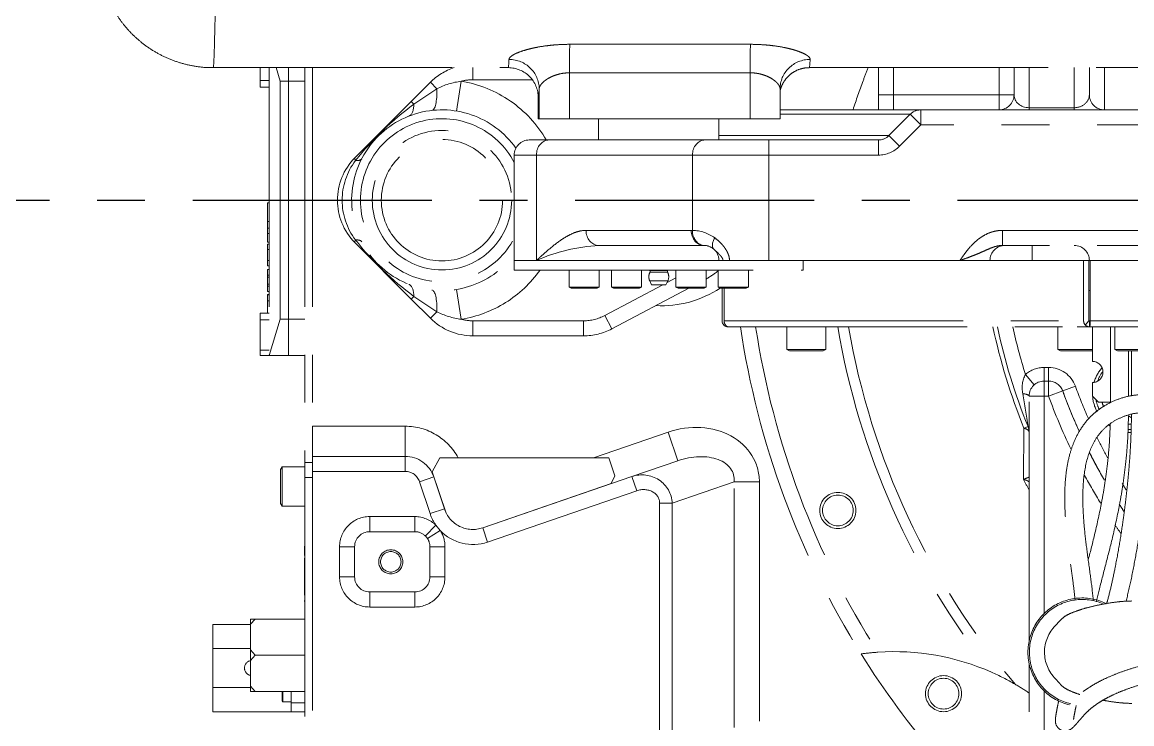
# Model space of a CAD drawing. Extents: x -2384 to 29887, y -2542 to 22350.
# Drawn here: x 1338 to 1706.5, y 4675.7 to 4908.6 of the extents above; entities that cross this region are included whole.
import ezdxf

# ---------------------------------------------------------------- set-up
doc = ezdxf.new("R2010")
doc.units = 0
doc.header["$LTSCALE"] = 63.5
doc.header["$MEASUREMENT"] = 0
doc.linetypes.add('CENTER', pattern=[2, 1.25, -0.25, 0.25, -0.25])
doc.linetypes.add('PHANTOM', pattern=[2.5, 1.25, -0.25, 0.25, -0.25, 0.25, -0.25])
doc.layers.get('0').update_dxf_attribs({"linetype": 'CONTINUOUS'})
doc.layers.add('2', color=2, linetype='CENTER')
doc.layers.add('4', color=6, linetype='PHANTOM')

# ---------------------------------------------------------------- blocks, each defined once
blk = doc.blocks.new('165F-TOP')
at = {"lineweight": 0}
for p, q in [((-337.57, 51.75), (-277.57, 51.75)), ((-455.99, 44), (-358, 44)), ((-440.4, 44), (-440.4, 39.74)), ((-437.4, 44), (-437.4, -51.5)), ((-433.7, 39.5), (-435.09, 44)), ((-431, 39.5), (-431, 44)), ((-431, 44), (-431, 39.5)), ((-425.6, 44), (-425.6, -87)), ((-423, 44), (-423, -75)), ((-369.72, 44), (-369.72, 40)), ((-277.63, 42.29), (-337.63, 42.29)), ((-337.63, 42.29), (-337.63, 27)), ((-277.63, 27), (-277.63, 42.29)), ((-258, 44), (-45.51, 44)), ((-235, 35), (-235, 44)), ((-230, 44), (-230, 35)), ((-195, 35), (-195, 44)), ((-190, 35), (-190, 44)), ((-185, 44), (-185, 30.71)), ((-170, 30.71), (-170, 44)), ((-165, 44), (-165, 35)), ((-160, 44), (-160, 30)), ((-440.4, 39.74), (-440.4, 37.5)), ((-440.4, 39.74), (-437.4, 39.74)), ((-440.4, 37.5), (-437.4, 37.5)), ((-431, 39.5), (-433.7, 39.5)), ((-433.7, 39.5), (-433.7, -39.5)), ((-431, -39.5), (-431, 39.5)), ((-425.6, 39.5), (-431, 39.5)), ((-431, -39.5), (-431, 39.5)), ((-390.22, 32.78), (-383.86, 39.14)), ((-389.34, 31.9), (-381.7, 36.99)), ((-383.86, 39.14), (-381.7, 36.99)), ((-375.21, 29.61), (-373.61, 39.49)), ((-350, 40), (-369.72, 40)), ((-347.72, 27), (-347.72, 36.93)), ((-267.72, 36.93), (-267.72, 27)), ((-348, 34.01), (-348, 27)), ((-348, 34), (-348, 27)), ((-235, 35), (-230, 35)), ((-235, 30), (-235, 35)), ((-230, 35), (-195, 35)), ((-230, 35), (-230, 30)), ((-190, 35), (-195, 35)), ((-195, 35), (-195, 30)), ((-408.86, 14.14), (-390.22, 32.78)), ((-390.22, 32.78), (-389.34, 31.9)), ((-267.72, 30), (-220.93, 30)), ((-220.93, 25), (-220.93, 30)), ((-220.93, 30), (-51.25, 30)), ((-185, 30.71), (-170, 30.71)), ((-185, 30.71), (-185, 30)), ((-170, 30.71), (-170, 30)), ((-348, 27), (-347.72, 27)), ((-348, 27), (-348, 27)), ((-347.72, 27), (-337.63, 27)), ((-337.63, 27), (-277.63, 27)), ((-328, 27), (-328, 20)), ((-288, 20), (-288, 27)), ((-277.63, 27), (-267.72, 27)), ((-224.46, 28.54), (-267.72, 28.54)), ((-231.54, 21.46), (-224.46, 28.54)), ((-220.93, 25), (-224.46, 28.54)), ((-220.93, 25), (-228, 17.93)), ((-51.25, 25), (-220.93, 25)), ((-344.4, 20), (-351, 20)), ((-344.4, 20), (-292.59, 20)), ((-292.59, 20), (-271.42, 20)), ((-288, 21.46), (-231.54, 21.46)), ((-271.42, 15), (-271.42, 20)), ((-271.42, 20), (-235.07, 20)), ((-235.07, 15), (-235.07, 20)), ((-228, 17.93), (-231.54, 21.46)), ((-356, 15), (-356, -20)), ((-356, 15), (-348.64, 15)), ((-348.64, -20), (-348.64, 15)), ((-296.82, 15), (-348.64, 15)), ((-296.82, -10.01), (-296.82, 15)), ((-271.42, 15), (-296.82, 15)), ((-271.42, 15), (-271.42, -20)), ((-235.07, 15), (-271.42, 15)), ((-437.9, -0.82), (-437.9, -7.09)), ((-437.9, -0.82), (-437.4, -0.82)), ((-437.9, -7.09), (-437.9, -9.24)), ((-437.9, -7.09), (-437.4, -7.09)), ((-437.9, -9.24), (-437.9, -11.09)), ((-437.9, -9.24), (-437.4, -9.24)), ((-332.15, -10), (-297.23, -10)), ((-193.86, -10), (-193.86, -15)), ((-193.86, -10), (-51.25, -10)), ((-437.9, -11.09), (-437.9, -13.94)), ((-437.9, -11.09), (-437.4, -11.09)), ((-437.9, -13.94), (-437.4, -13.94)), ((-437.9, -16.37), (-437.9, -14.58)), ((-437.9, -14.58), (-437.4, -14.58)), ((-390.22, -32.78), (-408.86, -14.14)), ((-437.9, -19.96), (-437.9, -16.37)), ((-437.9, -16.37), (-437.4, -16.37)), ((-293, -15), (-327.91, -15)), ((-51.25, -15), (-193.86, -15)), ((-184, -15), (-184, -20)), ((-437.9, -21.75), (-437.9, -19.96)), ((-437.9, -19.96), (-437.4, -19.96)), ((-437.9, -21.75), (-437.4, -21.75)), ((-348.64, -20), (-356, -20)), ((-356, -20), (-288, -20)), ((-356, -20), (-356, -23.2)), ((-288, -20), (-348.64, -20)), ((-286.67, -20), (-288, -20)), ((-286.67, -20), (-284.52, -20)), ((-284.52, -20), (-271.42, -20)), ((-271.42, -20), (-208, -20)), ((-260, -23.2), (-260, -20)), ((-198, -20), (-208, -20)), ((-166.91, -20), (-198, -20)), ((-166.91, -20), (-165.12, -20)), ((-166.91, -40), (-166.91, -20)), ((-165.12, -40), (-165.12, -20)), ((-164.74, -20), (-165, -20)), ((-97.5, -20), (-164.74, -20)), ((-164.74, -20), (-164.74, -40)), ((-437.9, -24.89), (-437.9, -23.03)), ((-437.9, -23.03), (-437.4, -23.03)), ((-437.9, -25.56), (-437.9, -24.89)), ((-437.9, -24.89), (-437.4, -24.89)), ((-437.9, -27.82), (-437.9, -25.56)), ((-437.9, -25.56), (-437.4, -25.56)), ((-356, -23.2), (-260, -23.2)), ((-337.75, -23.2), (-337.75, -28.8)), ((-327.75, -28.8), (-327.75, -23.2)), ((-323.72, -23.2), (-323.72, -28.8)), ((-313.72, -28.8), (-313.72, -23.2)), ((-305.07, -23.89), (-310.93, -23.89)), ((-305.08, -23.37), (-310.92, -23.37)), ((-305.26, -27.35), (-302.28, -25.77)), ((-302.28, -23.2), (-302.28, -28.8)), ((-292.28, -28.8), (-292.28, -23.2)), ((-288.25, -23.2), (-288.25, -28.8)), ((-278.25, -28.8), (-278.25, -23.2)), ((-437.9, -28.47), (-437.9, -27.82)), ((-437.9, -27.82), (-437.4, -27.82)), ((-437.9, -30.33), (-437.9, -28.47)), ((-437.9, -28.47), (-437.4, -28.47)), ((-437.9, -28.47), (-437.4, -28.47)), ((-337.75, -28.8), (-337.06, -29.2)), ((-337.75, -28.8), (-327.75, -28.8)), ((-328.44, -29.2), (-337.06, -29.2)), ((-328.44, -29.2), (-327.75, -28.8)), ((-325.95, -38.27), (-306.68, -28.1)), ((-323.72, -28.8), (-323.03, -29.2)), ((-323.72, -28.8), (-313.72, -28.8)), ((-298.05, -29.2), (-323.62, -42.69)), ((-314.42, -29.2), (-323.03, -29.2)), ((-314.42, -29.2), (-313.72, -28.8)), ((-304.99, -26.76), (-311.01, -26.76)), ((-311.01, -26.76), (-310.4, -28.1)), ((-305.6, -28.1), (-310.4, -28.1)), ((-305.6, -28.1), (-304.99, -26.76)), ((-302.28, -28.8), (-301.58, -29.2)), ((-302.28, -28.8), (-292.28, -28.8)), ((-292.97, -29.2), (-301.58, -29.2)), ((-292.97, -29.2), (-292.28, -28.8)), ((-288.25, -28.8), (-287.56, -29.2)), ((-288.25, -28.8), (-278.25, -28.8)), ((-278.94, -29.2), (-287.56, -29.2)), ((-287, -40), (-287, -29.2)), ((-286.33, -29.2), (-286.33, -40)), ((-278.94, -29.2), (-278.25, -28.8)), ((-437.9, -30.33), (-437.4, -30.33)), ((-437.9, -31.42), (-437.9, -31.29)), ((-437.4, -31.29), (-437.9, -31.29)), ((-437.9, -33.39), (-437.9, -31.42)), ((-437.9, -31.42), (-437.4, -31.42)), ((-390.22, -32.78), (-389.34, -31.9)), ((-383.86, -39.14), (-390.22, -32.78)), ((-381.7, -36.99), (-389.34, -31.9)), ((-375.21, -29.61), (-373.61, -39.49)), ((-164.74, -30), (-165.12, -30)), ((-437.9, -33.39), (-437.4, -33.39)), ((-437.9, -37.43), (-437.9, -33.39)), ((-440.4, -37.5), (-440.4, -39.74)), ((-437.4, -37.5), (-440.4, -37.5)), ((-440.4, -49.75), (-440.4, -39.74)), ((-440.4, -39.74), (-437.4, -39.74)), ((-437.9, -37.43), (-437.4, -37.43)), ((-437.9, -37.5), (-437.9, -37.43)), ((-437.4, -51.5), (-433.7, -39.5)), ((-433.7, -39.5), (-431, -39.5)), ((-431, -39.5), (-425.6, -39.5)), ((-431, -51.5), (-431, -39.5)), ((-431, -39.5), (-431, -51.5)), ((-383.86, -39.14), (-381.7, -36.99)), ((-369.72, -40), (-332.95, -40)), ((-369.72, -40), (-369.72, -45)), ((-332.95, -40), (-332.95, -45)), ((-325.95, -38.27), (-323.62, -42.69)), ((-286.33, -40), (-166.91, -40)), ((-165.12, -40), (-166.38, -41.41)), ((-165.12, -40), (-165, -40)), ((-165, -40), (-165, -40.67)), ((-164.74, -40), (-165, -40)), ((-164.74, -40), (-92.5, -40)), ((-164.74, -41.41), (-164.74, -40)), ((-285, -42), (-165, -42)), ((-265.5, -42), (-265.5, -49.5)), ((-252.5, -49.5), (-252.5, -42)), ((-175.5, -42), (-175.5, -49.5)), ((-169, -42), (-164, -42)), ((-165, -42), (-165, -40.67)), ((-165, -42), (-92.5, -42)), ((-165, -42), (-165, -42)), ((-158, -42), (-164, -42)), ((-164, -42), (-164, -53.5)), ((-158, -42), (-158, -67.19)), ((-156.5, -42), (-156.5, -49.5)), ((-332.95, -45), (-369.72, -45)), ((-440.4, -51.5), (-440.4, -49.75)), ((-440.4, -49.75), (-437.4, -49.75)), ((-438.7, -51.5), (-440.4, -51.5)), ((-437.4, -51.5), (-440.4, -51.5)), ((-431, -51.5), (-437.4, -51.5)), ((-425.6, -51.5), (-431, -51.5)), ((-265.5, -49.5), (-252.5, -49.5)), ((-265.5, -49.5), (-264.63, -50)), ((-253.37, -50), (-264.63, -50)), ((-253.37, -50), (-252.5, -49.5)), ((-175.5, -49.5), (-164, -49.5)), ((-175.5, -49.5), (-174.63, -50)), ((-164, -50), (-174.63, -50)), ((-156.5, -49.5), (-143.5, -49.5)), ((-156.5, -49.5), (-155.63, -50)), ((-144.37, -50), (-155.63, -50)), ((-152, -65.14), (-152, -50)), ((-151, -50), (-151, -64.96)), ((-183.28, -61.22), (-186.23, -57.83)), ((-180, -55.5), (-178.54, -55.5)), ((-180, -60), (-180, -55.5)), ((-178.54, -60), (-178.54, -55.5)), ((-180, -60), (-178.54, -60)), ((-180, -60), (-180, -65)), ((-178.54, -60), (-178.54, -65)), ((-173.84, -63.29), (-169.61, -61.75)), ((-164, -60.5), (-164, -65)), ((-185, -146.23), (-185, -65)), ((-185, -65), (-180, -65)), ((-180, -65), (-180, -137.15)), ((-178.54, -65), (-180, -65)), ((-173.84, -63.29), (-178.54, -65)), ((-164, -65), (-162, -67)), ((-162, -67), (-158, -67)), ((-152.05, -71.54), (-150.96, -72.16)), ((-423, -75), (-392.21, -75)), ((-423, -75), (-423, -85)), ((-392.21, -75), (-392.21, -85)), ((-329.63, -85.48), (-304.92, -76.99)), ((-304.92, -76.99), (-301.67, -86.45)), ((-186.83, -92.63), (-186.72, -75.65)), ((-186.72, -75.65), (-185.37, -75.1)), ((-185.37, -75.1), (-185.35, -75.09)), ((-425.6, -87), (-423, -87)), ((-425.6, -92), (-425.6, -87)), ((-423, -85), (-392.21, -85)), ((-423, -85), (-423, -90)), ((-392.21, -90), (-392.21, -85)), ((-383.29, -90.18), (-380.68, -85.46)), ((-324.63, -85.49), (-380.68, -85.46)), ((-322.56, -91.51), (-324.63, -85.49)), ((-316.93, -91.69), (-301.67, -86.45)), ((-433.1, -88.5), (-433.6, -89.37)), ((-433.6, -100.63), (-433.6, -89.37)), ((-425.6, -88.5), (-433.1, -88.5)), ((-433.1, -88.5), (-433.1, -101.5)), ((-425.6, -92), (-425.6, -253)), ((-423, -92), (-425.6, -92)), ((-392.21, -90), (-423, -90)), ((-423, -90), (-423, -242.5)), ((-387.46, -93.42), (-382.72, -91.84)), ((-383.29, -90.18), (-378.59, -103.85)), ((-382.72, -91.84), (-379.19, -102.42)), ((-366.45, -108.72), (-316.93, -91.69)), ((-323.8, -94.06), (-322.56, -91.51)), ((-315.3, -96.42), (-316.93, -91.69)), ((-383.94, -104.01), (-387.46, -93.42)), ((-366.45, -108.72), (-323.8, -94.06)), ((-282.96, -93.47), (-303.52, -100.54)), ((-282.96, -175.01), (-282.96, -93.47)), ((-274.57, -93.47), (-282.96, -93.47)), ((-274.57, -93.47), (-274.57, -175.01)), ((-315.3, -96.42), (-364.83, -113.45)), ((-433.6, -100.63), (-433.1, -101.5)), ((-433.1, -101.5), (-425.6, -101.5)), ((-383.94, -104.01), (-379.19, -102.42)), ((-379.09, -102.39), (-379.19, -102.42)), ((-307.71, -176.03), (-307.71, -100.54)), ((-307.71, -100.54), (-303.52, -100.54)), ((-303.52, -100.54), (-303.52, -176.03)), ((-404, -110), (-404, -105)), ((-404, -105), (-389, -105)), ((-389, -110), (-389, -105)), ((-404, -110), (-389, -110)), ((-385.5, -111.43), (-381.99, -107.87)), ((-380.6, -109.57), (-384.8, -112.28)), ((-381.99, -107.87), (-380.6, -109.57)), ((-364.83, -113.45), (-366.45, -108.72)), ((-384.8, -112.28), (-385.5, -111.43)), ((-425.7, -114.85), (-425.6, -114.85)), ((-425.7, -114.85), (-425.7, -116.11)), ((-425.7, -116.11), (-425.6, -116.11)), ((-425.7, -116.11), (-425.7, -116.62)), ((-425.7, -116.62), (-425.6, -116.62)), ((-425.7, -116.62), (-425.7, -117.92)), ((-425.7, -117.92), (-425.6, -117.92)), ((-409, -115), (-414, -115)), ((-414, -125), (-414, -115)), ((-409, -125), (-409, -115)), ((-379, -115), (-384, -115)), ((-384, -115), (-384, -125)), ((-379, -115), (-379, -125)), ((-425.7, -118.8), (-425.7, -123)), ((-425.7, -118.8), (-425.6, -118.8)), ((-425.7, -123), (-425.6, -123)), ((-425.7, -123), (-425.7, -123.8)), ((-425.7, -123.8), (-425.6, -123.8)), ((-425.7, -123.8), (-425.7, -124.2)), ((-425.7, -124.2), (-425.6, -124.2)), ((-425.7, -124.2), (-425.7, -125)), ((-425.7, -125), (-425.6, -125)), ((-425.7, -125), (-425.7, -129.2)), ((-409, -125), (-414, -125)), ((-379, -125), (-384, -125)), ((-425.7, -129.2), (-425.6, -129.2)), ((-425.7, -129.2), (-425.7, -129.24)), ((-425.7, -129.24), (-425.7, -129.75)), ((-425.7, -129.24), (-425.6, -129.24)), ((-425.7, -129.75), (-425.7, -131.05)), ((-425.7, -129.75), (-425.6, -129.75)), ((-425.7, -131.05), (-425.6, -131.05)), ((-425.7, -131.78), (-425.6, -131.78)), ((-404, -135), (-404, -130)), ((-389, -130), (-404, -130)), ((-389, -135), (-389, -130)), ((-425.7, -132.83), (-425.7, -133.14)), ((-425.7, -132.83), (-425.6, -132.83)), ((-425.7, -133.14), (-425.6, -133.14)), ((-425.7, -133.15), (-425.6, -133.15)), ((-389, -135), (-404, -135)), ((-443.6, -139), (-442.06, -139)), ((-443.6, -140.74), (-443.6, -139)), ((-442.06, -139), (-443.6, -140.74)), ((-442.06, -139), (-425.6, -139)), ((-456.1, -148.75), (-456.1, -140.75)), ((-456.1, -140.75), (-443.6, -140.75)), ((-443.6, -140.74), (-443.6, -149.26)), ((-456.1, -161.75), (-456.1, -148.75)), ((-443.6, -148.75), (-456.1, -148.75)), ((-443.6, -149.26), (-442.06, -151)), ((-443.6, -152.74), (-443.6, -149.26)), ((-442.06, -151), (-443.6, -152.74)), ((-425.6, -151), (-442.06, -151)), ((-443.6, -152.74), (-443.6, -161.26)), ((-185, -265), (-185, -153.77)), ((-456.1, -161.75), (-443.6, -161.75)), ((-456.1, -169.75), (-456.1, -161.75)), ((-443.6, -161.26), (-442.06, -163)), ((-443.6, -163), (-443.6, -161.26)), ((-442.06, -163), (-443.6, -163)), ((-425.6, -163), (-442.06, -163)), ((-433.1, -166.15), (-433.1, -163)), ((-432.9, -163), (-432.9, -166.5)), ((-430.1, -166.75), (-430.1, -163)), ((-180, -162.85), (-180, -265)), ((-433.1, -166.15), (-432.9, -166.5)), ((-432.9, -166.5), (-430.1, -166.5)), ((-430.1, -169.75), (-430.1, -166.75)), ((-430.1, -166.75), (-425.6, -166.75)), ((-430.1, -169.75), (-456.1, -169.75)), ((-425.6, -169.75), (-430.1, -169.75))]:
    blk.add_line(p, q, dxfattribs=at)
for centre, radius in [((-380, 0), 23.15), ((-380, 0), 20.15), ((-248.52, -102.94), 6), ((-248.52, -102.94), 5.1), ((-397, -120), 4), ((-397, -120), 3.4), ((-213.41, -163.76), 6), ((-213.41, -163.76), 5.1)]:
    blk.add_circle(centre, radius, dxfattribs=at)
for centre, radius, start, end in [((-369.72, 25), 20, 108.1949, 135), ((-370.73, 15.78), 23.88, 96.9328, 117.371), ((-369.72, 25), 15, 90, 105.0416), ((-380, 0), 40, 30, 80.8055), ((-308, -58.58), 100.85, 113.3663, 113.367), ((-195, 35), 5, 270, 0), ((-160, 35), 5, 180, 270), ((-380, 0), 30, 35.1185, 323.1301), ((-325.75, -53.38), 106.38, 126.7105, 141.2629), ((-220.93, 25), 5, 90, 135), ((-380, 0), 27.07, 27.5565, 332.4435), ((-351, 15), 5, 90, 180), ((-235.07, 25), 5, 270, 315), ((-235.07, 25), 10, 270, 315), ((-394.72, 0), 20, 135, 225), ((-391.24, 0), 21.91, 142.9783, 217.0217), ((-297.23, -20), 10, 87.6454, 90), ((-297.16, -23.38), 13.38, 54.6811, 88.5641), ((-325.76, 53.37), 106.37, 218.7362, 233.2904), ((-324.73, -73.64), 58.73, 93.1076, 114.0216), ((-293, -20), 5, 87.6454, 90), ((-293, -20), 5, 48.8841, 87.6454), ((-293, -20), 5, 0, 48.8841), ((-193, -20), 5, 90, 180), ((-170, -20), 5, 0, 90), ((-380, 0), 40, 279.1945, 324.5495), ((-308, -25.4), 3.3, 152.6845, 180), ((-308, -25.4), 3.3, 180, 204.3601), ((-316.4, -25.8), 6, 23.9221, 25.6793), ((-311.47, -23.61), 0.6, 332.6845, 23.9221), ((-304.53, -23.61), 0.6, 156.0779, 207.3155), ((-299.6, -25.8), 6, 154.3207, 156.0779), ((-308, -25.4), 3.3, 335.6399, 27.3155), ((-307, 0), 30, 299.3945, 308.6791), ((-307, 0), 30, 299.3945, 308.6791), ((-307, 0), 35, 266.8147, 303.591), ((-369.72, -25), 20, 225, 270), ((-370.63, -15.47), 24.2, 242.7664, 262.9297), ((-369.72, -25), 15, 254.9584, 270), ((-332.95, -25), 15, 270, 297.8174), ((-285, -40), 2, 180, 270), ((-332.95, -25), 20, 270, 297.8174), ((-284.94, -41.08), 0.922, 201.223, 266.4641), ((0, 0), 284, 188.5045, 212.017), ((0, 0), 279, 188.6581, 212.5215), ((0, 0), 252.07, 189.5913, 218.4136), ((0, 0), 248.54, 189.7291, 220.2571), ((0, 0), 201.46, 192.0329, 202.0542), ((0, 0), 200, 192.1224, 202.0542), ((0, 0), 200, 192.1224, 202.0542), ((0, 0), 195, 192.4381, 197.2504), ((-164.99, -40.04), 1.96, 224.4513, 269.5516), ((-164, -57), 3.5, 270, 90), ((-177.88, -62.22), 9.43, 152.2336, 191.997), ((-180, -65), 9.5, 90, 130.9678), ((-178.54, -65), 9.5, 20.0052, 90), ((-150.96, -64.08), 13, 139.8521, 164.264), ((-150.96, -64.08), 12, 142.7786, 160.3149), ((-180, -65), 5, 90, 180), ((-178.54, -65), 5, 20.0052, 90), ((0, 0), 180.5, 200.0052, 203.6557), ((341.33, 15.56), 534.42, 188.5812, 189.7659), ((0, 0), 190, 200.0052, 205.7412), ((0, 0), 185, 200.0052, 204.4821), ((0, 0), 185, 200.0052, 204.4363), ((-150.96, -64.08), 13, 184.3917, 208.1406), ((-150.96, -64.08), 12, 190.33, 206.0446), ((-150.96, -64.08), 10.27, 196.5223, 205.4407), ((-392.21, -95), 20, 28.4852, 90), ((-190.31, -76.98), 5.31, 0.0279, 20.8072), ((-150.96, -64.08), 13, 234.1724, 236.3949), ((-150.96, -64.08), 12, 264.1582, 269.3042), ((-150.96, -64.08), 10.27, 263.3496, 269.2615), ((-150.96, -64.08), 13, 264.8201, 270), ((0, 0), 180.5, 205.825, 208.2673), ((0, 0), 185, 206.9352, 210.1591), ((0, 0), 185, 207.0046, 210.1393), ((-392.21, -95), 10, 18.4349, 90), ((-392.21, -95), 5, 18.4349, 90), ((0, 0), 190, 208.7339, 211.9369), ((0, 0), 208.54, 206.3724, 207.4841), ((0, 0), 180.5, 211.396, 212.19), ((-369.71, -99.26), 10, 198.4349, 288.9704), ((0, 0), 185, 213.0459, 213.9827), ((0, 0), 185, 213.0539, 213.8955), ((-404, -115), 10, 90, 180), ((-389, -115), 10, 45.5022, 90), ((-369.71, -99.26), 15, 198.4349, 215.0083), ((-404, -115), 5, 90, 180), ((-389, -115), 5, 45.5022, 90), ((-389, -115), 10, 0, 32.9038), ((-369.71, -99.26), 15, 223.3977, 288.9704), ((0, 0), 190, 214.5206, 215.6026), ((-389, -115), 5, 0, 32.9038), ((-404, -125), 10, 180, 270), ((-404, -125), 5, 180, 270), ((-389, -125), 5, 270, 0), ((-389, -125), 10, 270, 0), ((-167.4, -150), 18, 64.1811, 256.5944), ((-167.4, -150), 17.5, 66.303, 257.4493), ((-167.4, -150), 12.5, 135.0247, 225.0414), ((-229.81, -229.81), 80, 93.8993, 97.897), ((0, 0), 284, 212.017, 229.3521), ((-229.81, -229.81), 80, 66.1868, 93.8993), ((-443.1, -155.25), 2.5, 101.537, 258.463), ((-229.81, -229.81), 80, 59.8849, 66.1868), ((-229.81, -229.81), 80, 55.9178, 59.8849)]:
    blk.add_arc(centre, radius, start, end, dxfattribs=at)
for centre, major_axis, ratio, start_param, end_param in [((-455.99, 189), (0, 145), 0.009264, 3.141593, 6.283185), ((-337.54, 42.29), (0, 10), 0.009264, 0.328455, 1.570796), ((-277.54, 42.29), (0, 10), 0.009264, 0.328455, 1.570796), ((-358, 189), (0, -145), 0.009264, 0, 0.194778), ((-357.72, 36.93), (-9.99, 0.47), 0.981049, 3.189421, 4.760217), ((-257.72, 36.93), (9.99, -0.47), 0.981049, 1.618624, 3.189421), ((-258, 189), (0, 145), 0.009264, 3.141593, 3.33637), ((-358, 34), (0, 10), 0.999957, 4.712389, 6.283185), ((-384.47, 39.75), (1.12, -9.94), 0.255877, 0, 1.260507), ((-348, 189), (0, 155), 0.009264, 3.141593, 3.33637), ((-185, 35), (-5, 0), 0.857493, 0, 1.570796), ((-170, 35), (-5, 0), 0.857493, 1.570796, 3.141593), ((-394.66, 37.22), (-3.66, 9.3), 0.413811, 3.141593, 3.951914), ((-344.4, 15), (0, -5), 0.8466, 3.141593, 4.712389), ((-292.59, 15), (0, -5), 0.8466, 3.141593, 4.712389), ((-405.32, 10.61), (-3.54, 3.54), 0.218815, 0, 0.560572), ((-415.54, 18.36), (-8.88, 4.59), 0.271651, 2.572276, 3.141593), ((-327.91, -10), (0, -5), 0.8466, 4.712389, 6.283185), ((-293, -10), (0, -5), 0.8466, 4.712389, 6.283185), ((-292.59, -10.01), (-0.21, -5), 0.846397, 4.747178, 6.283185), ((-405.32, -10.61), (-3.54, -3.54), 0.218815, 5.722614, 6.283185), ((-415.54, -18.36), (-8.88, -4.59), 0.271651, 3.141593, 3.710909), ((-286.42, -12.47), (-3.29, -3.77), 0.491937, 5.117968, 6.283185), ((-394.66, -37.22), (-3.66, -9.3), 0.413811, 2.331272, 3.141593), ((-384.47, -39.75), (1.12, 9.94), 0.255877, 5.022678, 6.283185), ((-284.53, -40), (0, -2), 0.895903, 4.712389, 5.497787), ((-165.11, -40), (0, -2), 0.895903, 4.712389, 5.497787), ((-189.5, -65), (4.5, 0), 0.215215, 0, 1.010448), ((-298.42, -95.91), (-22.94, -7.89), 0.824371, 2.865455, 4.712389), ((-190, -76.97), (-5, 0), 0.35152, 3.141593, 3.99772), ((-189.5, -76.77), (4.5, 0), 0.971601, 0, 0.395048), ((-298.42, -95.91), (-15.15, -5.21), 0.624328, 2.865455, 4.712389), ((-313.68, -101.15), (-9.63, -3.31), 0.981635, 2.865455, 4.712389), ((-313.68, -101.15), (-5.74, -1.97), 0.824371, 2.865455, 4.712389)]:
    blk.add_ellipse(centre, major_axis=major_axis, ratio=ratio, start_param=start_param, end_param=end_param, dxfattribs=at)
for points, knots in [([(-494.5, 96.78), (-494.48, 95.26), (-494.43, 92.68), (-494.36, 89.03), (-494.28, 85.9), (-494.19, 83.11), (-494.1, 81.2), (-493.98, 79.52), (-493.87, 78.37), (-493.72, 77.09), (-493.47, 75.5), (-493.08, 73.52), (-492.43, 71.05), (-491.42, 68.09), (-489.96, 64.8), (-488.01, 61.38), (-485.58, 58.02), (-482.68, 54.83), (-479.36, 51.92), (-475.65, 49.37), (-471.63, 47.27), (-467.35, 45.63), (-462.76, 44.52), (-458.83, 43.99), (-456.66, 44.05), (-455.99, 44.07)], [0, 0, 0, 0, 0.074662, 0.152122, 0.230902, 0.312624, 0.403534, 0.436315, 0.460872, 0.482199, 0.502744, 0.52357, 0.547969, 0.578005, 0.61233, 0.648859, 0.687308, 0.727216, 0.768095, 0.809603, 0.851518, 0.8937, 0.936057, 0.983034, 1, 1, 1, 1]), ([(-337.57, 51.75), (-338.86, 51.75), (-340.14, 51.71), (-342.03, 51.59), (-342.66, 51.55), (-343.9, 51.43), (-344.51, 51.36), (-346.32, 51.14), (-347.46, 50.96), (-349.09, 50.64), (-349.62, 50.53), (-350.64, 50.3), (-351.13, 50.17), (-352.54, 49.79), (-353.38, 49.52), (-354.51, 49.1), (-354.87, 48.96), (-355.51, 48.67), (-355.81, 48.53), (-356.6, 48.1), (-357.01, 47.82), (-357.43, 47.4), (-357.54, 47.26), (-357.69, 47), (-357.73, 46.87), (-357.74, 46.74)], [0, 0, 0, 0, 0.125, 0.125, 0.1875, 0.1875, 0.25, 0.25, 0.375, 0.375, 0.4375, 0.4375, 0.5, 0.5, 0.625, 0.625, 0.6875, 0.6875, 0.75, 0.75, 0.875, 0.875, 0.9375, 0.9375, 1, 1, 1, 1]), ([(-257.74, 46.74), (-257.73, 46.99), (-257.86, 47.26), (-258.24, 47.67), (-258.4, 47.81), (-258.69, 48.02), (-258.8, 48.1), (-259.02, 48.24), (-259.14, 48.31), (-259.78, 48.67), (-260.4, 48.96), (-261.5, 49.38), (-261.89, 49.52), (-262.73, 49.79), (-263.16, 49.92), (-264.08, 50.17), (-264.56, 50.29), (-265.56, 50.53), (-266.09, 50.64), (-267.71, 50.96), (-268.85, 51.14), (-270.62, 51.36), (-271.23, 51.43), (-272.46, 51.54), (-273.09, 51.59), (-274.99, 51.71), (-276.27, 51.75), (-277.57, 51.75)], [0, 0, 0, 0, 0.125, 0.125, 0.1875, 0.1875, 0.21875, 0.21875, 0.25, 0.25, 0.375, 0.375, 0.4375, 0.4375, 0.5, 0.5, 0.5625, 0.5625, 0.625, 0.625, 0.75, 0.75, 0.8125, 0.8125, 0.875, 0.875, 1, 1, 1, 1]), ([(-337.63, 42.29), (-337.98, 42.29), (-338.33, 42.27), (-339.03, 42.22), (-339.38, 42.19), (-340.4, 42.04), (-341.04, 41.9), (-341.98, 41.63), (-342.28, 41.53), (-342.86, 41.32), (-343.14, 41.21), (-343.94, 40.86), (-344.43, 40.6), (-345.11, 40.19), (-345.32, 40.05), (-345.72, 39.76), (-345.9, 39.62), (-346.42, 39.18), (-346.72, 38.89), (-347.08, 38.45), (-347.19, 38.3), (-347.38, 38.02), (-347.45, 37.88), (-347.64, 37.46), (-347.71, 37.19), (-347.72, 36.93)], [0, 0, 0, 0, 0.0625, 0.0625, 0.125, 0.125, 0.25, 0.25, 0.3125, 0.3125, 0.375, 0.375, 0.5, 0.5, 0.5625, 0.5625, 0.625, 0.625, 0.75, 0.75, 0.8125, 0.8125, 0.875, 0.875, 1, 1, 1, 1]), ([(-277.63, 42.29), (-276.93, 42.29), (-276.24, 42.24), (-275.23, 42.09), (-274.9, 42.03), (-274.24, 41.89), (-273.93, 41.81), (-273.32, 41.63), (-273.02, 41.54), (-272.44, 41.33), (-272.16, 41.21), (-271.36, 40.86), (-270.88, 40.6), (-270.22, 40.19), (-270.01, 40.05), (-269.62, 39.76), (-269.44, 39.62), (-268.93, 39.18), (-268.65, 38.89), (-268.3, 38.45), (-268.2, 38.31), (-268.02, 38.02), (-267.95, 37.88), (-267.78, 37.46), (-267.72, 37.19), (-267.72, 36.93)], [0, 0, 0, 0, 0.125, 0.125, 0.1875, 0.1875, 0.25, 0.25, 0.3125, 0.3125, 0.375, 0.375, 0.5, 0.5, 0.5625, 0.5625, 0.625, 0.625, 0.75, 0.75, 0.8125, 0.8125, 0.875, 0.875, 1, 1, 1, 1]), ([(-267.73, 36.18), (-267.71, 36.3), (-267.64, 36.61), (-267.42, 37.37), (-266.95, 38.5), (-266.15, 39.87), (-264.92, 41.31), (-263.24, 42.61), (-261.21, 43.57), (-259.34, 43.96), (-258.33, 43.99), (-258, 44)], [0.5873582, 0.5873582, 0.5873582, 0.5873582, 0.6274483, 0.6691834, 0.7095587, 0.7534969, 0.8041389, 0.8591259, 0.9172592, 0.9769595, 1, 1, 1, 1]), ([(-243.47, 30.02), (-242.46, 33.26), (-240.82, 37.93), (-239.04, 42.56), (-238.47, 44.02)], [0.08101303, 0.08101303, 0.08101303, 0.08101303, 0.09602827, 0.10297048, 0.10297048, 0.10297048, 0.10297048]), ([(-348.64, -20), (-348.47, -19.85), (-348.31, -19.7), (-347.98, -19.41), (-347.49, -18.96), (-347, -18.52), (-346.01, -17.64), (-345.35, -17.06), (-343.36, -15.36), (-342.02, -14.29), (-339.97, -12.86), (-339.28, -12.42), (-337.88, -11.62), (-337.18, -11.27), (-335.76, -10.67), (-335.05, -10.43), (-333.61, -10.1), (-332.88, -10), (-332.15, -10)], [0, 0, 0, 0, 0.03125, 0.03125, 0.0625, 0.125, 0.125, 0.25, 0.25, 0.5, 0.5, 0.625, 0.625, 0.75, 0.75, 0.875, 0.875, 1, 1, 1, 1]), ([(-208, -20), (-207.78, -19.69), (-207.56, -19.38), (-207.13, -18.77), (-206.91, -18.46), (-206.24, -17.55), (-205.78, -16.95), (-204.35, -15.21), (-203.32, -14.12), (-201.86, -12.93), (-201.56, -12.7), (-200.94, -12.27), (-200.62, -12.06), (-199.65, -11.48), (-198.98, -11.14), (-197.92, -10.72), (-197.56, -10.6), (-196.84, -10.38), (-196.47, -10.29), (-195.37, -10.08), (-194.62, -10), (-193.86, -10)], [0, 0, 0, 0, 0.0625, 0.0625, 0.125, 0.125, 0.25, 0.25, 0.5, 0.5, 0.5625, 0.5625, 0.625, 0.625, 0.75, 0.75, 0.8125, 0.8125, 0.875, 0.875, 1, 1, 1, 1]), ([(-289.42, -12.47), (-288.85, -12.88), (-288.3, -13.34), (-287.5, -14.12), (-287.24, -14.39), (-286.73, -14.95), (-286.49, -15.25), (-286.02, -15.88), (-285.8, -16.21), (-285.39, -16.89), (-285.2, -17.24), (-284.88, -17.99), (-284.75, -18.37), (-284.61, -18.97), (-284.58, -19.17), (-284.53, -19.58), (-284.52, -19.79), (-284.52, -20)], [0, 0, 0, 0, 0.25, 0.25, 0.375, 0.375, 0.5, 0.5, 0.625, 0.625, 0.75, 0.75, 0.875, 0.875, 0.9375, 0.9375, 1, 1, 1, 1]), ([(-286.67, -20), (-286.67, -19.85), (-286.7, -19.7), (-286.78, -19.43), (-286.84, -19.31), (-287.03, -18.97), (-287.17, -18.78), (-287.46, -18.43), (-287.6, -18.27), (-287.89, -17.97), (-288.03, -17.83), (-288.44, -17.42), (-288.71, -17.16), (-289.22, -16.67), (-289.47, -16.44), (-289.71, -16.23)], [0, 0, 0, 0, 0.0625, 0.0625, 0.125, 0.125, 0.25, 0.25, 0.375, 0.375, 0.5, 0.5, 0.75, 0.75, 1, 1, 1, 1]), ([(-193.86, -15), (-194.5, -15), (-195.12, -15.09), (-196.02, -15.3), (-196.32, -15.38), (-196.9, -15.57), (-197.19, -15.67), (-198.04, -16), (-198.59, -16.24), (-199.68, -16.72), (-200.23, -16.97), (-201.33, -17.46), (-201.9, -17.7), (-203.04, -18.17), (-203.63, -18.4), (-204.83, -18.86), (-205.45, -19.09), (-206.39, -19.43), (-206.71, -19.54), (-207.2, -19.72), (-207.44, -19.8), (-207.68, -19.89), (-207.84, -19.94), (-207.92, -19.97), (-208, -20)], [0, 0, 0, 0, 0.125, 0.125, 0.1875, 0.1875, 0.25, 0.25, 0.375, 0.375, 0.5, 0.5, 0.625, 0.625, 0.75, 0.75, 0.875, 0.875, 0.9375, 0.9375, 0.96875, 0.984375, 0.984375, 1, 1, 1, 1]), ([(-165, -42), (-164.96, -42), (-164.92, -41.95), (-164.83, -41.75), (-164.79, -41.6), (-164.74, -41.41)], [0, 0, 0, 0, 0.5, 0.5, 1, 1, 1, 1]), ([(-131.29, -80.29), (-131.36, -79.77), (-131.67, -77.68), (-132.63, -74.21), (-134.6, -70.63), (-136.88, -68.13), (-139.18, -66.51), (-141.9, -65.26), (-145.24, -64.51), (-149.28, -64.5), (-153.46, -65.29), (-157.64, -66.83), (-161.65, -69.14), (-165.23, -72.26), (-168.07, -76), (-170.09, -79.96), (-171.55, -84.19), (-172.58, -88.97), (-173.17, -94.7), (-173.23, -101.4), (-172.77, -108.26), (-172.04, -114.86), (-171.21, -121.02), (-170.37, -126.9), (-169.93, -130.77), (-169.76, -132.51)], [0.0294546, 0.0294546, 0.0294546, 0.0294546, 0.0397846, 0.0708333, 0.0959328, 0.1167834, 0.1343066, 0.1490043, 0.1732452, 0.1984122, 0.2252052, 0.2533966, 0.2824512, 0.3123338, 0.3427894, 0.3707739, 0.3962002, 0.4275694, 0.4635986, 0.5057353, 0.5554681, 0.5955855, 0.6341662, 0.676763, 0.7134167, 0.7134167, 0.7134167, 0.7134167]), ([(-163.72, -132.75), (-163.74, -132.5), (-163.97, -129.85), (-164.65, -124.45), (-165.76, -116.71), (-166.66, -109.26), (-167.19, -102.11), (-167.22, -94.84), (-166.33, -87.22), (-164.17, -81.03), (-161.27, -76.88), (-158.53, -74.32), (-155.25, -72.35), (-151.54, -70.97), (-148.12, -70.44), (-145.25, -70.63), (-143.01, -71.26), (-140.8, -72.61), (-138.78, -75.14), (-137.84, -77.8), (-137.47, -79.6), (-137.39, -80.02)], [0.2297745, 0.2297745, 0.2297745, 0.2297745, 0.2367182, 0.3014038, 0.3714263, 0.4351249, 0.4893865, 0.5495164, 0.6149677, 0.6775364, 0.7079555, 0.7378513, 0.7687237, 0.8009206, 0.8342819, 0.852445, 0.8710577, 0.8908027, 0.9147583, 0.9487289, 0.9591574, 0.9591574, 0.9591574, 0.9591574]), ([(-162.65, -133.09), (-162.38, -131.93), (-161.46, -128.07), (-159.56, -120.88), (-157.09, -111.21), (-155.19, -102.49), (-153.85, -94.65), (-152.91, -87.59), (-152.2, -79.59), (-152.07, -74.44), (-152.02, -71.54)], [0.8153922, 0.8153922, 0.8153922, 0.8153922, 0.827936, 0.8554998, 0.8837129, 0.9135475, 0.9303302, 0.9500371, 0.9730855, 0.996031, 0.996031, 0.996031, 0.996031]), ([(-151.01, -71.04), (-151.04, -73.44), (-151.11, -77.43), (-151.41, -83.24), (-151.75, -87.94), (-152.1, -91.98), (-152.5, -95.91), (-152.94, -99.83), (-153.43, -103.67), (-154.12, -108.65), (-155.11, -114.92), (-156.37, -121.72), (-157.67, -127.77), (-158.61, -131.58), (-159.15, -133.55), (-159.25, -133.91)], [0.0082482, 0.0082482, 0.0082482, 0.0082482, 0.0664006, 0.1182806, 0.1548949, 0.188434, 0.2227476, 0.2572032, 0.2909242, 0.3238986, 0.3894179, 0.459469, 0.5118642, 0.5637843, 0.5754657, 0.5754657, 0.5754657, 0.5754657]), ([(-152.82, -133.1), (-152.23, -130.81), (-151.09, -125.91), (-149.58, -118.14), (-148.24, -109.99), (-147.08, -101.56), (-146.08, -92.41), (-145.25, -81.94), (-145.09, -75.09), (-145.02, -70.88)], [0.5621377, 0.5621377, 0.5621377, 0.5621377, 0.6170334, 0.6741778, 0.7304128, 0.7882234, 0.8474434, 0.9167485, 0.9946043, 0.9946043, 0.9946043, 0.9946043]), ([(-158.08, -74.16), (-158.12, -76), (-158.28, -80.31), (-158.91, -87.28), (-159.84, -94.16), (-161.18, -101.83), (-163.02, -110.21), (-164.63, -116.48), (-165.37, -119.35)], [0.0112301, 0.0112301, 0.0112301, 0.0112301, 0.0267725, 0.049579, 0.0689956, 0.0854783, 0.115111, 0.1416546, 0.1416546, 0.1416546, 0.1416546]), ([(-186.83, -92.63), (-186.7, -92.57), (-186.56, -92.52), (-186.31, -92.41), (-186.19, -92.36), (-185.86, -92.23), (-185.67, -92.15), (-185.35, -92.03), (-185.22, -91.98), (-185.05, -91.93), (-185, -91.92), (-185, -91.94)], [0, 0, 0, 0, 0.125, 0.125, 0.25, 0.25, 0.5, 0.5, 0.75, 0.75, 1, 1, 1, 1]), ([(-184.98, -93.47), (-185.05, -93.42), (-185.12, -93.37), (-185.41, -93.18), (-185.65, -93.06), (-186.06, -92.89), (-186.21, -92.83), (-186.51, -92.73), (-186.67, -92.68), (-186.83, -92.63)], [0.4067584, 0.4067584, 0.4067584, 0.4067584, 0.5, 0.5, 0.75, 0.75, 0.875, 0.875, 1, 1, 1, 1]), ([(-150.9, -133), (-152.01, -133.03), (-153.85, -133.09), (-157.61, -133.54), (-161.49, -134.2), (-164.96, -135.01), (-167.84, -135.82), (-170.59, -136.78), (-173.2, -137.97), (-174.64, -139.38), (-175.68, -140.51), (-176.24, -141.16)], [0, 0, 0, 0, 0.081372, 0.157809, 0.292426, 0.398611, 0.475812, 0.569905, 0.700294, 0.854161, 1, 1, 1, 1]), ([(-90.2, -147.05), (-91.75, -147.08), (-95.88, -147.16), (-102.66, -147.47), (-110.06, -148), (-116.48, -148.62), (-121.77, -149.26), (-125.81, -149.83), (-129.31, -150.38), (-132.9, -151), (-136.73, -151.74), (-142.57, -153.01), (-148.42, -154.55), (-153.74, -156.3), (-157.43, -157.71), (-160.38, -159.04), (-162.88, -160.35), (-165.29, -161.79), (-167.65, -163.48), (-169.67, -165.24), (-171.19, -166.81), (-172.38, -168.17), (-173.32, -169.25), (-174, -170.04), (-174.45, -170.53), (-174.26, -170.37), (-173.53, -170.15), (-172.71, -170.09), (-171.33, -170.54), (-170.38, -171.73), (-170.27, -172.51), (-170.27, -172.5), (-170.25, -172.34), (-170.16, -171.69), (-169.94, -170.41), (-169.61, -168.78), (-169.4, -167.75), (-169.39, -167.67)], [0.014029, 0.014029, 0.014029, 0.014029, 0.0271693, 0.0502483, 0.069627, 0.089646, 0.1046939, 0.1152509, 0.1249193, 0.1357273, 0.1476139, 0.1604384, 0.1917051, 0.2082091, 0.2245764, 0.2427195, 0.2568409, 0.2729351, 0.2973591, 0.3234909, 0.3486109, 0.3726537, 0.397887, 0.4229861, 0.448578, 0.4704385, 0.481181, 0.4890178, 0.4961, 0.5081864, 0.5224533, 0.5359445, 0.5493678, 0.5627692, 0.5909404, 0.6212121, 0.6237902, 0.6237902, 0.6237902, 0.6237902]), ([(-175.2, -166.15), (-175.24, -166.36), (-175.44, -167.34), (-175.74, -168.84), (-176.03, -170.41), (-176.22, -171.57), (-176.26, -172.68), (-176.32, -173.76), (-175.28, -175.34), (-174.32, -175.93), (-173.07, -176.21), (-172.09, -176.04), (-171.14, -175.58), (-170.41, -174.96), (-169.8, -174.33), (-169, -173.44), (-168.1, -172.39), (-167.09, -171.22), (-165.86, -169.91), (-164.25, -168.45), (-162.33, -167.04), (-160.28, -165.77), (-158.12, -164.62), (-155.55, -163.43), (-152.26, -162.14), (-148.52, -160.89), (-144.34, -159.68), (-139.46, -158.46), (-134.06, -157.31), (-128.42, -156.3), (-123.69, -155.58), (-119.39, -155.01), (-114.95, -154.5), (-109.35, -153.96), (-102.52, -153.47), (-95.82, -153.16), (-91.73, -153.08), (-90.2, -153.05)], [0.3726558, 0.3726558, 0.3726558, 0.3726558, 0.3789273, 0.4033778, 0.4265497, 0.4483708, 0.4699513, 0.4923298, 0.502289, 0.5096353, 0.5144283, 0.5252974, 0.5401406, 0.5572699, 0.5800805, 0.6024828, 0.6281052, 0.6522814, 0.6772591, 0.7032607, 0.7283333, 0.7450337, 0.7589346, 0.776283, 0.7921243, 0.808581, 0.8244237, 0.8398177, 0.8594691, 0.8767292, 0.8917889, 0.9016701, 0.9144371, 0.9303265, 0.9496364, 0.9727242, 0.9858295, 0.9858295, 0.9858295, 0.9858295]), ([(-176.24, -158.84), (-175.84, -159.28), (-175.16, -159.99), (-174.18, -161.18), (-172.89, -162.13), (-170.89, -163.09), (-169.08, -163.74), (-168.29, -164), (-168.21, -164.03)], [0, 0, 0, 0, 0.1007398, 0.196095, 0.2972102, 0.4163106, 0.4937326, 0.502265, 0.502265, 0.502265, 0.502265]), ([(-160.51, -165.94), (-159.57, -166.11), (-157.55, -166.45), (-154.22, -166.88), (-152.15, -166.96), (-150.9, -167)], [0.7440414, 0.7440414, 0.7440414, 0.7440414, 0.8219157, 0.9082048, 1, 1, 1, 1])]:
    blk.add_open_spline(points, degree=3, knots=knots, dxfattribs=at)
blk.add_open_spline([(-165.12, -40), (-165.12, -40), (-165.12, -40)], degree=2, dxfattribs=at)
at = {"layer": '2'}
blk.add_line((-589.77, 0), (1847.25, 0), dxfattribs=at)

msp = doc.modelspace()

# ---------------------------------------------------------------- block references
at = {"layer": '4'}
msp.add_blockref('165F-TOP', (1857.38, 4849.48), dxfattribs=at)

doc.saveas('drawing.dxf')
